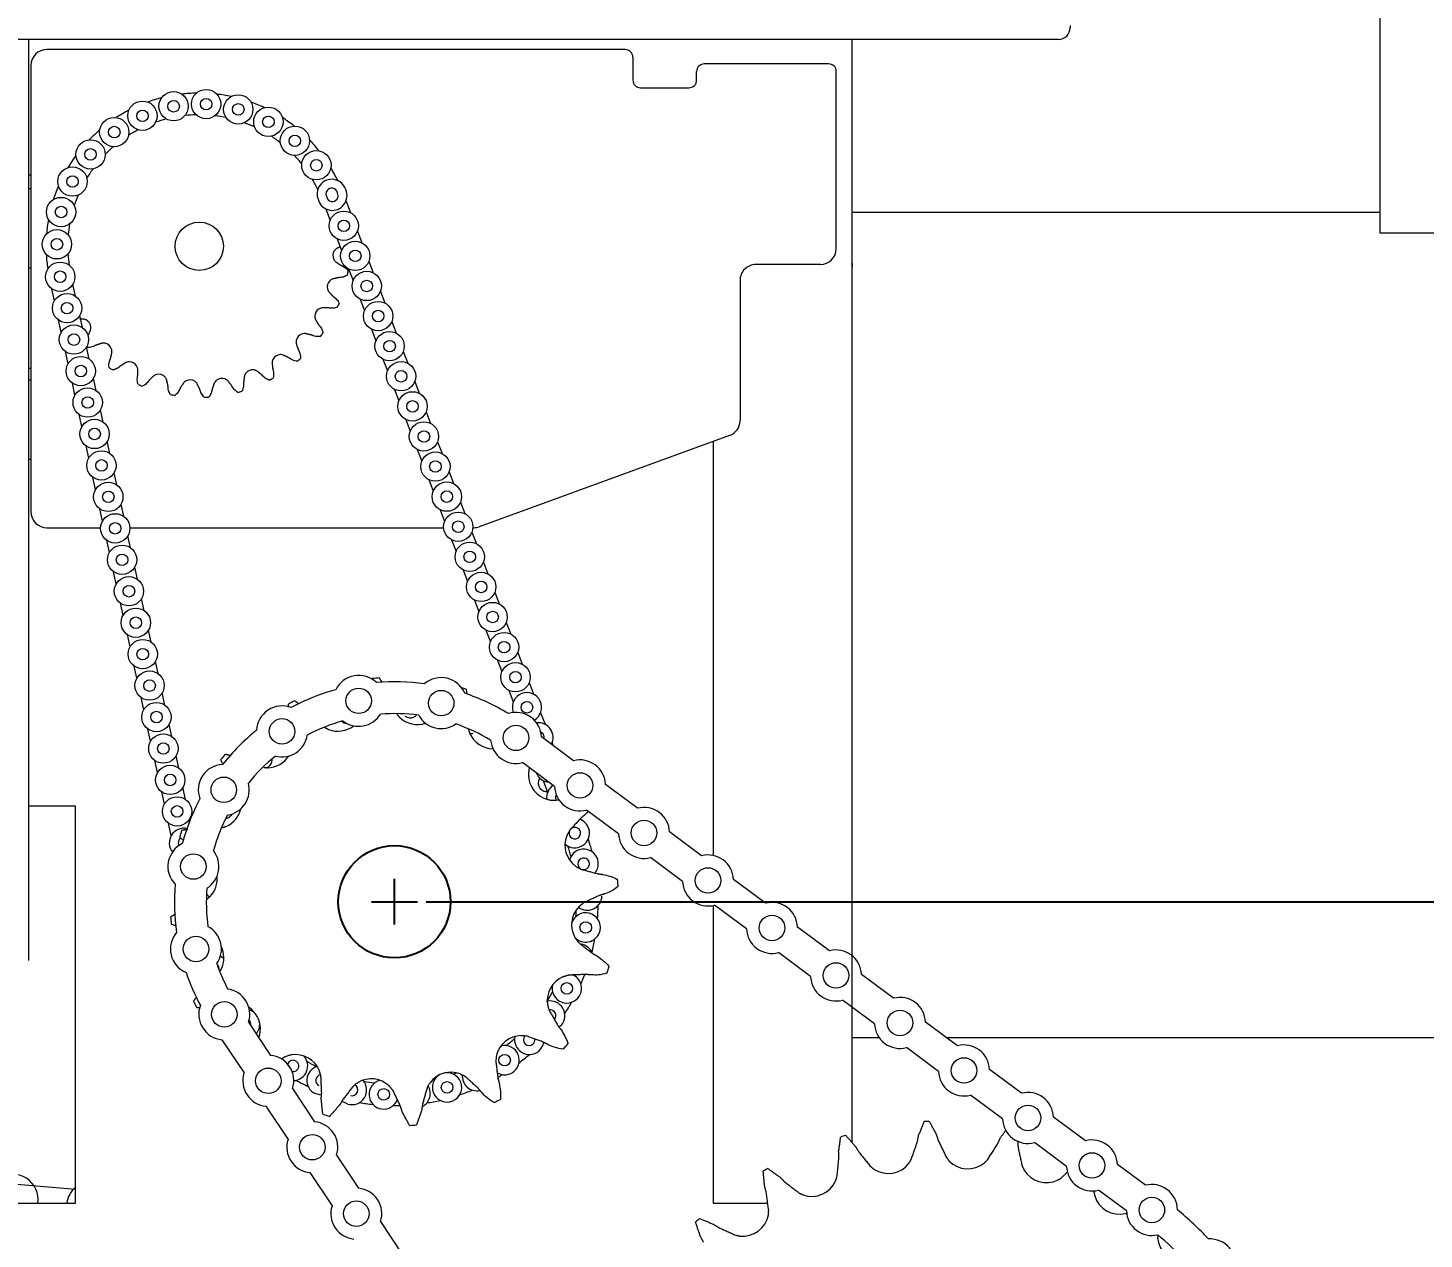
# Model space of a CAD drawing. Header units: inches. Extents: x 14.6 to 23.4, y 7.8 to 19.3.
# Drawn here: x 17.632 to 20.369, y 14.297 to 16.671 of the extents above; entities that cross this region are included whole.
import ezdxf

# ---------------------------------------------------------------- set-up
doc = ezdxf.new("R2010")
doc.units = ezdxf.units.IN
doc.header["$MEASUREMENT"] = 0
doc.header["$PDSIZE"] = -1
doc.layers.add('DIM', color=1, linetype='Continuous')
doc.styles.add('ROMANS', font='romans.shx')
doc.styles.add('SLDTEXTSTYLE0', font='ARIAL.TTF', dxfattribs={"width": 0.7})
doc.dimstyles.new('SLDDIMSTYLE3', dxfattribs={"dimtxt": 0.125, "dimasz": 0.15, "dimexe": 0, "dimexo": 0.0625, "dimgap": 0.03125, "dimtad": 0, "dimtih": 1, "dimtoh": 1, "dimdec": 3, "dimlfac": 4, "dimrnd": 1e-09, "dimzin": 12, "dimdsep": 46, "dimtxsty": 'SLDTEXTSTYLE0', "dimsah": 1, "dimcen": 0.09, "dimadec": 0, "dimazin": 0, "dimtfac": 1, "dimtdec": 3, "dimtofl": 0, "dimtmove": 0, "dimatfit": 3, "dimfxl": 0, "dimtolj": 1, "dimtzin": 12, "dimarcsym": 0})

# ---------------------------------------------------------------- blocks, each defined once
blk = doc.blocks.new('*D6')
at = {"layer": 'DEFPOINTS', "color": 0}
for p in [(22.0431, 19.1983), (15.3456, 18.3233), (22.0431, 15.7122)]:
    blk.add_point(p, dxfattribs=at)
at = {"layer": 'DIM', "color": 0, "lineweight": -2}
for p, q in [((15.3456, 18.3858), (15.3456, 19.1983)), ((15.4956, 19.1983), (18.0679, 19.1983)), ((21.8931, 19.1983), (19.3209, 19.1983)), ((22.0431, 15.7747), (22.0431, 19.1983))]:
    blk.add_line(p, q, dxfattribs=at)
at = {"layer": 'DIM', "color": 0}
for points in [[(15.4956, 19.2233), (15.4956, 19.1733), (15.3456, 19.1983)], [(21.8931, 19.2233), (21.8931, 19.1733), (22.0431, 19.1983)]]:
    blk.add_solid(points, dxfattribs=at)
at = {"layer": 'DIM', "color": 0, "insert": (18.6944, 19.2935), "char_height": 0.125, "attachment_point": 2, "style": 'ROMANS'}
blk.add_mtext('\\A1;27 1/2 MAX', dxfattribs=at)
blk = doc.blocks.new('*D12')
at = {"layer": 'DEFPOINTS', "color": 0}
for p in [(18.3506, 14.958), (19.3317, 12.8755), (22.4898, 12.8755)]:
    blk.add_point(p, dxfattribs=at)
at = {"layer": 'DIM', "color": 0, "lineweight": -2}
for p, q in [((18.4131, 14.958), (22.4898, 14.958)), ((22.4898, 14.808), (22.4898, 14.0432)), ((22.4898, 13.0255), (22.4898, 13.7902)), ((19.3942, 12.8755), (22.4898, 12.8755))]:
    blk.add_line(p, q, dxfattribs=at)
at = {"layer": 'DIM', "color": 0}
for points in [[(22.4648, 14.808), (22.5148, 14.808), (22.4898, 14.958)], [(22.4648, 13.0255), (22.5148, 13.0255), (22.4898, 12.8755)]]:
    blk.add_solid(points, dxfattribs=at)
at = {"layer": 'DIM', "color": 0, "insert": (22.4898, 14.012), "char_height": 0.125, "attachment_point": 2, "style": 'ROMANS'}
blk.add_mtext('\\A1;8 5/16 TO 11 9/16"', dxfattribs=at)

msp = doc.modelspace()

# ---------------------------------------------------------------- linework, layer by layer
at = {"color": 7, "linetype": 'Continuous', "lineweight": 15}
for p, q in [((20.282498, 16.80173), (20.282498, 16.551731)), ((19.675123, 16.67618), (19.675123, 16.671182)), ((18.400276, 16.648732), (15.558923, 16.648732)), ((17.633123, 16.648732), (17.633123, 14.842732)), ((19.652673, 16.648732), (18.400276, 16.648732)), ((19.248123, 14.485266), (19.248123, 16.648732)), ((18.399374, 16.62879), (17.669373, 16.62879)), ((18.803123, 16.62879), (18.399374, 16.62879)), ((18.818123, 16.61379), (18.818123, 16.568789)), ((17.638123, 16.59754), (17.638123, 15.722539)), ((19.201873, 16.600663), (18.958123, 16.600663)), ((18.943123, 16.568789), (18.943123, 16.585663)), ((19.216873, 16.238663), (19.216873, 16.585664)), ((18.833123, 16.553789), (18.928123, 16.553789)), ((20.282498, 16.551731), (20.282498, 16.26962)), ((17.633123, 16.35623), (17.638123, 16.35623)), ((18.21604, 16.316553), (18.224711, 16.293751)), ((18.255764, 16.331661), (18.264436, 16.308858)), ((18.278203, 16.272657), (18.286874, 16.249854)), ((20.282498, 16.26962), (21.519998, 16.26962)), ((18.238478, 16.257551), (18.24715, 16.234749)), ((18.300641, 16.213655), (18.309312, 16.190853)), ((19.185623, 16.207413), (19.059373, 16.207413)), ((19.248123, 16.210039), (19.248123, 16.202539)), ((17.638123, 16.199981), (17.633123, 16.199981)), ((18.260917, 16.198548), (18.269588, 16.175745)), ((19.028123, 16.176165), (19.028123, 15.90117)), ((19.248123, 16.022941), (19.248123, 16.202539)), ((17.684023, 16.136089), (17.678813, 16.159922)), ((17.725542, 16.145166), (17.720333, 16.168999)), ((18.323079, 16.154654), (18.331751, 16.131851)), ((18.283355, 16.139546), (18.292027, 16.116744)), ((17.697504, 16.074422), (17.692294, 16.098255)), ((17.739024, 16.083499), (17.733814, 16.107331)), ((18.345518, 16.09565), (18.354189, 16.072847)), ((18.305793, 16.080544), (18.314465, 16.057742)), ((17.752505, 16.021829), (17.747295, 16.045662)), ((17.710985, 16.012752), (17.705775, 16.036585)), ((18.328232, 16.021541), (18.336903, 15.998738)), ((18.367956, 16.036648), (18.376628, 16.013846)), ((19.248123, 15.500481), (19.248123, 16.022941)), ((17.765986, 15.960159), (17.760776, 15.983992)), ((17.633123, 15.98123), (17.638123, 15.98123)), ((17.724466, 15.951085), (17.719256, 15.974917)), ((18.35067, 15.962539), (18.359342, 15.939737)), ((18.390394, 15.977647), (18.399066, 15.954844)), ((17.737947, 15.889415), (17.732737, 15.913248)), ((17.779467, 15.898492), (17.774257, 15.922325)), ((18.373108, 15.903535), (18.38178, 15.880735)), ((18.412833, 15.918643), (18.421504, 15.89584)), ((17.751428, 15.827748), (17.746218, 15.851578)), ((17.792948, 15.836822), (17.787738, 15.860655)), ((18.435271, 15.859641), (18.443943, 15.836839)), ((19.007561, 15.871806), (18.516775, 15.693173)), ((18.975623, 15.860181), (18.975623, 15.840481)), ((18.975623, 15.860181), (18.975623, 15.048643)), ((17.638123, 15.824981), (17.633123, 15.824981)), ((18.395547, 15.844533), (18.404218, 15.821731)), ((17.806429, 15.775155), (17.801219, 15.798988)), ((18.45771, 15.800637), (18.466381, 15.777837)), ((17.764909, 15.766078), (17.759699, 15.789911)), ((18.417985, 15.785532), (18.426657, 15.76273)), ((18.480148, 15.741636), (18.48882, 15.718833)), ((17.77839, 15.704409), (17.77318, 15.728241)), ((17.81991, 15.713485), (17.8147, 15.737318)), ((18.440424, 15.726528), (18.449095, 15.703726)), ((17.669373, 15.691289), (17.774563, 15.691289)), ((17.832008, 15.691289), (18.447153, 15.691289)), ((18.504529, 15.691289), (18.506087, 15.691289)), ((17.791871, 15.642741), (17.786661, 15.666574)), ((17.833391, 15.651818), (17.828181, 15.675651)), ((18.462862, 15.667526), (18.471533, 15.644724)), ((18.502586, 15.682634), (18.511258, 15.659832)), ((17.805352, 15.581072), (17.800142, 15.604904)), ((17.846872, 15.590148), (17.841662, 15.613981)), ((18.4853, 15.608525), (18.493972, 15.585723)), ((18.525025, 15.62363), (18.533696, 15.600828)), ((17.860353, 15.528479), (17.855143, 15.552311)), ((18.507739, 15.549521), (18.51641, 15.526719)), ((18.547463, 15.564629), (18.556135, 15.541826)), ((17.818833, 15.519404), (17.813623, 15.543237)), ((18.569901, 15.505627), (18.578573, 15.482825)), ((19.248123, 14.851989), (19.248123, 15.500481)), ((17.832314, 15.457735), (17.827104, 15.481567)), ((17.873834, 15.466811), (17.868624, 15.490644)), ((18.530177, 15.490519), (18.538848, 15.467717)), ((18.59234, 15.446623), (18.601011, 15.423821)), ((17.845795, 15.396065), (17.840585, 15.419897)), ((17.887315, 15.405142), (17.882105, 15.428974)), ((18.552615, 15.431516), (18.561287, 15.408716)), ((18.614778, 15.387622), (18.62345, 15.364819)), ((17.859276, 15.334398), (17.854066, 15.35823)), ((17.900796, 15.343474), (17.895586, 15.367307)), ((18.575054, 15.372514), (18.583725, 15.349712)), ((18.582916, 15.330964), (18.58364, 15.328836)), ((18.637217, 15.328618), (18.645888, 15.305818)), ((17.914277, 15.281805), (17.909067, 15.305637)), ((17.872757, 15.272728), (17.867548, 15.29656)), ((18.701821, 15.234344), (18.639046, 15.280955)), ((18.659655, 15.269616), (18.661755, 15.264092)), ((17.886238, 15.211061), (17.881028, 15.234893)), ((17.927758, 15.220137), (17.922548, 15.24397)), ((18.664562, 15.184163), (18.601787, 15.230775)), ((18.642369, 15.195507), (18.65104, 15.172705)), ((17.899719, 15.149391), (17.89451, 15.173223)), ((17.941239, 15.158468), (17.936029, 15.1823)), ((18.827271, 15.141199), (18.764496, 15.187808)), ((17.725623, 15.145481), (17.633123, 15.145481)), ((17.725623, 14.36673), (17.725623, 15.145481)), ((18.790012, 15.091018), (18.727237, 15.137627)), ((17.9132, 15.087724), (17.90799, 15.111556)), ((17.950112, 15.11788), (17.94951, 15.12063)), ((18.952721, 15.048051), (18.889946, 15.094663)), ((18.915462, 14.997871), (18.852687, 15.044482)), ((19.078171, 14.954904), (19.015396, 15.001515)), ((17.982183, 14.973097), (17.988152, 14.96713)), ((18.975623, 14.950743), (18.975623, 14.36673)), ((19.040912, 14.904723), (18.978137, 14.951334)), ((19.203621, 14.861756), (19.140846, 14.908368)), ((19.166362, 14.811578), (19.103587, 14.858187)), ((19.329071, 14.768611), (19.266296, 14.81522)), ((19.291813, 14.71843), (19.229037, 14.765042)), ((19.248123, 14.698606), (19.248123, 14.75087)), ((18.064718, 14.72185), (18.107885, 14.656658)), ((18.677933, 14.715962), (18.673626, 14.711855)), ((19.454521, 14.675464), (19.391746, 14.722075)), ((18.012607, 14.687342), (18.055775, 14.622153)), ((19.417263, 14.625283), (19.354487, 14.671894)), ((19.579971, 14.582316), (19.517196, 14.628927)), ((18.150984, 14.591571), (18.194152, 14.526381)), ((19.542713, 14.532135), (19.479937, 14.578747)), ((18.098873, 14.557066), (18.142041, 14.491874)), ((19.705421, 14.489168), (19.642646, 14.53578)), ((16.343955, 14.514097), (17.725623, 14.394219)), ((19.668163, 14.43899), (19.605387, 14.485599)), ((18.23725, 14.461295), (18.280418, 14.396103)), ((18.185139, 14.426788), (18.228307, 14.361598)), ((19.822882, 14.401956), (19.768096, 14.442632)), ((19.785622, 14.351775), (19.730838, 14.392454)), ((17.545623, 14.36673), (17.725623, 14.36673)), ((18.975623, 14.36673), (19.082508, 14.36673)), ((18.323517, 14.331017), (18.366684, 14.265827))]:
    msp.add_line(p, q, dxfattribs=at)
at = {"color": 7, "linetype": 'Continuous', "lineweight": 15, "flags": 128}
for points in [[(18.251882, 15.308988), (18.254246, 15.308348), (18.256448, 15.308071)], [(18.639753, 15.289166), (18.638442, 15.290307), (18.637653, 15.290987)], [(18.009666, 14.851743), (18.01185, 14.85041), (18.016366, 14.846651)], [(18.06638, 14.74567), (18.074377, 14.741768), (18.077839, 14.738924)], [(18.429767, 14.609713), (18.427134, 14.609126), (18.425253, 14.608718)], [(18.207716, 14.578831), (18.204579, 14.57901), (18.195002, 14.581833)], [(18.259215, 14.561307), (18.250312, 14.565826), (18.248102, 14.567668)]]:
    msp.add_lwpolyline(points, dxfattribs=at)
at = {"color": 7, "linetype": 'Continuous', "lineweight": 15}
for centre, radius in [((17.917816, 16.517543), 0.02875), ((17.981523, 16.521792), 0.028751), ((17.981525, 16.521792), 0.011312), ((18.044532, 16.511452), 0.02875), ((17.856738, 16.498927), 0.02875), ((17.856738, 16.498926), 0.011313), ((17.917815, 16.517544), 0.011313), ((18.044533, 16.511452), 0.011313), ((18.103542, 16.487065), 0.02875), ((17.80149, 16.466918), 0.02875), ((17.80149, 16.466918), 0.011312), ((18.103542, 16.487065), 0.011313), ((18.155465, 16.449903), 0.028751), ((17.754961, 16.423191), 0.02875), ((18.155466, 16.449903), 0.011312), ((17.754961, 16.423191), 0.011313), ((18.197586, 16.401916), 0.02875), ((17.719587, 16.370036), 0.02875), ((18.197586, 16.401916), 0.011312), ((17.719587, 16.370036), 0.011313), ((17.697218, 16.310231), 0.02875), ((17.697218, 16.310229), 0.011312), ((17.968123, 16.24299), 0.047375), ((18.251457, 16.283205), 0.02875), ((18.251457, 16.283205), 0.011312), ((17.689026, 16.246906), 0.02875), ((17.689025, 16.246907), 0.011313), ((18.273895, 16.224201), 0.02875), ((18.273895, 16.224201), 0.011313), ((17.695437, 16.183379), 0.028751), ((17.695438, 16.183378), 0.011313), ((18.296334, 16.1652), 0.02875), ((18.296334, 16.165199), 0.011313), ((17.708918, 16.12171), 0.02875), ((17.708918, 16.121711), 0.011312), ((18.318772, 16.106196), 0.02875), ((18.318772, 16.106198), 0.011313), ((17.7224, 16.060041), 0.028751), ((17.7224, 16.060041), 0.011313), ((18.34121, 16.047194), 0.02875), ((18.34121, 16.047194), 0.011313), ((17.73588, 15.998373), 0.02875), ((18.363649, 15.988193), 0.02875), ((17.73588, 15.998374), 0.011312), ((18.363649, 15.988192), 0.011313), ((17.749361, 15.936704), 0.02875), ((18.386087, 15.929189), 0.02875), ((17.749362, 15.936704), 0.011313), ((18.386087, 15.929191), 0.011313), ((17.762842, 15.875036), 0.02875), ((17.762842, 15.875036), 0.011313), ((18.408526, 15.870187), 0.02875), ((18.408525, 15.870187), 0.011312), ((17.776323, 15.813367), 0.02875), ((17.776323, 15.813367), 0.011312), ((18.430964, 15.811186), 0.02875), ((18.430964, 15.811185), 0.011313), ((17.789804, 15.751698), 0.028751), ((18.453402, 15.752182), 0.02875), ((17.789805, 15.751697), 0.011313), ((18.453402, 15.752181), 0.011313), ((17.803285, 15.69003), 0.02875), ((18.475841, 15.69318), 0.02875), ((17.803285, 15.69003), 0.011312), ((18.475841, 15.69318), 0.011312), ((17.816767, 15.62836), 0.028751), ((18.498279, 15.634179), 0.02875), ((17.816767, 15.62836), 0.011313), ((18.498279, 15.634178), 0.011313), ((18.520717, 15.575175), 0.02875), ((17.830248, 15.566693), 0.02875), ((17.830247, 15.566693), 0.011312), ((18.520717, 15.575174), 0.011313), ((17.843729, 15.505023), 0.02875), ((18.543156, 15.516173), 0.02875), ((18.543156, 15.516173), 0.011312), ((17.843729, 15.505023), 0.011313), ((17.85721, 15.443355), 0.02875), ((18.565594, 15.457169), 0.02875), ((18.565594, 15.457171), 0.011313), ((17.857209, 15.443355), 0.011313), ((17.870691, 15.381686), 0.02875), ((18.588032, 15.398168), 0.02875), ((18.588032, 15.398167), 0.011313), ((17.87069, 15.381686), 0.011312), ((18.280664, 15.351816), 0.025), ((18.442375, 15.347316), 0.025001), ((17.884172, 15.320017), 0.028751), ((17.884172, 15.320017), 0.011313), ((18.610471, 15.339166), 0.011313), ((18.130395, 15.291898), 0.025), ((18.589079, 15.279133), 0.025), ((17.897653, 15.258349), 0.02875), ((17.897652, 15.258349), 0.011312), ((17.911134, 15.196679), 0.02875), ((17.911134, 15.19668), 0.011313), ((18.016148, 15.17736), 0.024999), ((18.714529, 15.185987), 0.025), ((17.924615, 15.135012), 0.02875), ((17.924614, 15.135012), 0.011312), ((18.839979, 15.09284), 0.025), ((17.956611, 15.02694), 0.025), ((18.965429, 14.999693), 0.025), ((18.725612, 14.907404), 0.011312), ((19.090879, 14.906545), 0.025), ((17.961522, 14.86524), 0.025), ((19.216329, 14.8134), 0.025), ((18.688723, 14.788077), 0.011312), ((18.017113, 14.737139), 0.025), ((19.341779, 14.720252), 0.025), ((18.56669, 14.647339), 0.011312), ((19.467229, 14.627105), 0.025), ((18.103379, 14.606862), 0.024999), ((18.32965, 14.580168), 0.011312), ((18.45379, 14.59392), 0.011313), ((19.592679, 14.533958), 0.025), ((18.189646, 14.476585), 0.025), ((19.718129, 14.440812), 0.025), ((18.275911, 14.346308), 0.024999), ((19.835589, 14.353597), 0.025)]:
    msp.add_circle(centre, radius, dxfattribs=at)
msp.add_circle((18.350623, 14.957981), 0.11)
for centre, radius, start, end in [((19.652673, 16.671182), 0.02245, 269.999789, 0.000959), ((17.669375, 16.597538), 0.031252, 90.004085, 179.996184), ((18.803124, 16.61379), 0.014999, 359.998517, 90.002603), ((18.958122, 16.585664), 0.014999, 89.997397, 180.001483), ((19.201874, 16.585664), 0.014999, 359.998517, 90.002603), ((18.833122, 16.568788), 0.014999, 179.998517, 270.002603), ((18.928124, 16.568788), 0.014999, 269.995484, 0.003396), ((17.968402, 16.242094), 0.301312, 104.225553, 109.678877), ((17.968123, 16.242999), 0.300365, 91.080631, 96.551107), ((17.968166, 16.243204), 0.300156, 77.944744, 83.418986), ((17.968247, 16.24277), 0.300628, 117.353089, 122.818765), ((17.967544, 16.241584), 0.301894, 64.824002, 70.266687), ((17.968562, 16.241525), 0.259404, 104.532661, 109.366459), ((17.968172, 16.242483), 0.258384, 91.392749, 96.24562), ((17.968103, 16.242728), 0.258136, 78.256586, 83.114039), ((17.968193, 16.243156), 0.257695, 65.112306, 69.978097), ((17.968528, 16.243565), 0.299672, 51.666886, 57.150079), ((17.967348, 16.243811), 0.299246, 130.476215, 135.967143), ((17.967686, 16.243752), 0.256996, 117.647927, 122.527097), ((17.968805, 16.243942), 0.256704, 51.967215, 56.851877), ((17.968412, 16.243237), 0.299994, 38.536487, 44.013615), ((17.967579, 16.243574), 0.257077, 130.784146, 135.661787), ((17.968372, 16.242837), 0.300667, 143.626719, 149.092001), ((17.967799, 16.243211), 0.257483, 143.923395, 148.793408), ((17.968397, 16.243233), 0.257508, 38.839112, 43.708487), ((17.967929, 16.242895), 0.30059, 25.403957, 30.870541), ((17.967895, 16.242864), 0.258135, 25.7107, 30.568123), ((18.227698, 16.345612), 0.02875, 17.552614, 204.837572), ((17.968149, 16.242979), 0.300403, 156.75768, 162.227392), ((17.96827, 16.24294), 0.25803, 157.064021, 161.923861), ((18.229019, 16.342206), 0.02875, 197.552557, 24.837629), ((18.227699, 16.34561), 0.011313, 11.918642, 210.481587), ((18.229018, 16.342208), 0.011313, 191.918642, 30.481587), ((17.968143, 16.242984), 0.300396, 169.892854, 175.362623), ((17.967949, 16.243012), 0.257699, 170.195162, 175.060854), ((18.246643, 16.224883), 0.016708, 145.757057, 206.804639), ((19.18562, 16.238666), 0.031253, 270.004275, 359.995725), ((17.968002, 16.242979), 0.300254, 183.027733, 188.499978), ((17.96805, 16.242982), 0.257802, 183.331589, 188.195388), ((19.059371, 16.176165), 0.031249, 89.99693, 179.998767), ((18.235627, 16.163362), 0.016704, 132.893728, 193.951385), ((17.968033, 16.243013), 0.296194, 349.035312, 350.665996), ((17.970661, 16.241895), 0.293338, 336.174611, 337.821373), ((17.739076, 16.08349), 0.01671, 4.332638, 65.369076), ((18.211201, 16.105834), 0.016704, 120.036105, 181.093013), ((18.174589, 16.055181), 0.016706, 107.185217, 168.236762), ((17.968492, 16.24274), 0.295656, 323.31826, 324.951837), ((17.780316, 16.036524), 0.016704, 17.182543, 78.239035), ((17.830963, 15.999905), 0.016711, 30.049028, 91.082259), ((18.127623, 16.013944), 0.016709, 94.333362, 155.373866), ((17.972558, 16.237945), 0.289385, 310.445332, 312.114444), ((17.971782, 16.248111), 0.302396, 233.345858, 234.943006), ((17.888495, 15.975481), 0.016708, 42.903937, 103.946104), ((18.012447, 15.967423), 0.016708, 68.612935, 129.654927), ((18.072658, 15.984191), 0.016712, 81.484271, 142.512915), ((17.965927, 16.247026), 0.300697, 297.622092, 299.228413), ((17.974641, 16.258325), 0.312764, 246.221647, 247.765992), ((17.950018, 15.964469), 0.016707, 55.75923, 116.804057), ((17.966198, 16.249909), 0.303283, 284.769517, 286.362158), ((17.968518, 16.245166), 0.298315, 259.041433, 260.660578), ((17.968351, 16.237831), 0.290939, 271.88226, 273.542482), ((18.996877, 15.901169), 0.031246, 289.994905, 0.001696), ((17.669375, 15.722541), 0.031252, 180.003816, 269.995915), ((18.506068, 15.722651), 0.031363, 270.035081, 289.962399), ((18.280663, 15.351816), 0.05, 46.010073, 154.134046), ((18.350267, 14.961501), 0.436099, 93.863065, 95.688727), ((18.350633, 14.958196), 0.431036, 82.123227, 94.689982), ((18.442375, 15.347316), 0.05, 22.67765, 130.801754), ((18.350548, 14.958172), 0.431046, 105.456246, 118.02273), ((18.347415, 14.947914), 0.450201, 71.400768, 72.568258), ((18.350599, 14.957933), 0.431303, 58.792961, 71.351952), ((18.610471, 15.339166), 0.02875, 299.719509, 196.574576), ((18.130394, 15.291899), 0.049999, 69.342227, 177.469786), ((18.353348, 14.952799), 0.44549, 116.396238, 118.183492), ((18.58908, 15.279134), 0.049999, 2.08767, 107.468614), ((18.350593, 14.958033), 0.36869, 105.895882, 117.5802), ((18.240014, 15.342857), 0.050624, 248.486042, 307.643952), ((18.280663, 15.351818), 0.050002, 231.611279, 328.534276), ((18.35063, 14.957933), 0.368797, 82.566787, 94.247824), ((18.395722, 15.3559), 0.050635, 225.993797, 288.370597), ((18.381563, 15.33514), 0.016708, 231.681321, 298.935751), ((18.442375, 15.347315), 0.049999, 208.273431, 305.205007), ((18.350552, 14.957837), 0.36891, 59.233389, 70.91087), ((18.632908, 15.280163), 0.028751, 331.997575, 97.005081), ((18.350608, 14.957991), 0.431233, 128.791854, 141.352777), ((18.130394, 15.291899), 0.050002, 254.944112, 351.869854), ((18.502346, 15.304645), 0.016695, 254.513462, 280.010047), ((18.544561, 15.308344), 0.050627, 203.487317, 269.246519), ((18.589081, 15.279135), 0.050002, 184.944436, 284.721165), ((18.63291, 15.280164), 0.011312, 345.712536, 53.027462), ((18.351541, 14.957228), 0.440823, 138.88313, 140.689324), ((18.01615, 15.17736), 0.050001, 92.678376, 200.801611), ((18.350543, 14.958055), 0.368642, 129.229158, 140.914966), ((18.094093, 15.236187), 0.016708, 290.428127, 346.308181), ((18.101153, 15.271225), 0.050616, 270.981059, 327.0258), ((18.71453, 15.185987), 0.049999, 2.086402, 104.725481), ((18.016151, 15.17736), 0.049999, 278.273664, 15.205186), ((18.663874, 15.207455), 0.050624, 180.984162, 256.082101), ((18.655348, 15.221161), 0.02875, 200.768427, 266.043278), ((18.649062, 15.19066), 0.016707, 184.313889, 251.570854), ((18.677785, 15.162158), 0.028749, 123.507284, 186.301656), ((18.714531, 15.185988), 0.050002, 182.09091, 284.721037), ((18.677848, 15.162151), 0.01137, 150.370039, 196.455395), ((18.350605, 14.957985), 0.431233, 152.12522, 164.686036), ((18.000259, 15.151921), 0.050629, 293.488311, 346.492502), ((18.839977, 15.092838), 0.050002, 2.091368, 104.720772), ((18.350649, 14.95797), 0.368779, 152.565096, 164.246642), ((18.017671, 15.137809), 0.016694, 297.9791, 332.50309), ((18.704299, 15.092463), 0.028742, 16.565856, 70.604231), ((17.938095, 15.073343), 0.028749, 78.245809, 218.393592), ((17.938096, 15.073343), 0.011312, 122.752909, 208.049165), ((18.350744, 14.957929), 0.439767, 161.377143, 163.18743), ((18.735502, 15.06859), 0.050627, 158.487472, 233.58019), ((18.704293, 15.092457), 0.02875, 227.695743, 16.574419), ((18.704293, 15.092457), 0.011312, 147.007231, 16.572885), ((18.704292, 15.092456), 0.011313, 16.574282, 136.40714), ((18.350225, 14.957849), 0.400044, 14.176418, 17.965391), ((18.839978, 15.092839), 0.049999, 182.086874, 284.725266), ((17.956613, 15.026941), 0.050001, 116.011881, 224.133747), ((17.956611, 15.026941), 0.05, 301.608833, 38.536641), ((18.350305, 14.957862), 0.357464, 14.342685, 17.801875), ((18.721641, 15.03224), 0.02875, 7.078059, 164.85126), ((18.721641, 15.032241), 0.011313, 7.080758, 235.223474), ((18.721642, 15.03224), 0.011312, 246.524495, 7.085963), ((18.721639, 15.032242), 0.028752, 320.950661, 7.074715), ((18.965427, 14.999691), 0.050002, 2.090896, 104.720987), ((17.952712, 15.003078), 0.050628, 315.98813, 6.060669), ((18.350778, 14.957987), 0.439481, 3.879236, 5.690641), ((18.350588, 14.95798), 0.431216, 175.4586, 188.020093), ((18.350634, 14.957982), 0.368761, 175.898175, 187.580599), ((18.965428, 14.999691), 0.049999, 182.086402, 284.725481), ((18.748531, 14.912883), 0.050625, 135.986712, 211.081142), ((18.728814, 14.969987), 0.028749, 232.468535, 357.579459), ((18.350596, 14.95796), 0.399658, 355.175656, 358.968033), ((19.09088, 14.906547), 0.049999, 2.086457, 104.725683), ((18.350468, 14.957976), 0.439481, 183.879236, 185.690641), ((18.725612, 14.907404), 0.02875, 348.075921, 164.089218), ((18.350972, 14.957936), 0.356781, 355.339556, 357.507775), ((17.961524, 14.865241), 0.050002, 139.3451, 247.466339), ((17.961524, 14.865241), 0.049999, 324.940974, 61.871168), ((18.725611, 14.907406), 0.028751, 229.383204, 348.071818), ((19.090881, 14.906548), 0.050002, 182.091368, 284.720772), ((17.965746, 14.847372), 0.050625, 338.486709, 25.724417), ((18.712125, 14.846209), 0.028749, 22.991975, 81.274588), ((18.350911, 14.957893), 0.399336, 345.674517, 349.470085), ((19.21633, 14.813399), 0.049999, 2.086874, 104.725266), ((18.350723, 14.958025), 0.368859, 199.232759, 207.684958), ((17.995803, 14.826554), 0.011315, 349.097907, 51.550059), ((18.350631, 14.957987), 0.43126, 198.793042, 208.125331), ((18.700982, 14.764045), 0.050623, 113.485212, 188.582495), ((18.688723, 14.788076), 0.02875, 329.075716, 67.983663), ((18.350296, 14.958094), 0.399984, 336.177084, 339.078534), ((18.350501, 14.958034), 0.439767, 341.377143, 343.18743), ((19.216328, 14.813398), 0.049999, 182.086413, 284.725684), ((18.017112, 14.737139), 0.050001, 342.19516, 81.974745), ((18.350045, 14.958334), 0.357818, 326.84141, 330.297096), ((18.688722, 14.788076), 0.02875, 166.484589, 329.077959), ((18.349073, 14.957196), 0.437899, 206.376634, 208.194633), ((18.017115, 14.73714), 0.050002, 159.451539, 264.82729), ((18.656047, 14.734604), 0.02875, 319.575324, 101.379823), ((18.351456, 14.957442), 0.398649, 326.672081, 330.4743), ((19.341778, 14.72025), 0.050002, 2.090896, 104.720987), ((18.037372, 14.708506), 0.050624, 0.98563, 56.63376), ((18.057917, 14.718194), 0.011313, 346.318518, 45.096572), ((18.656044, 14.734604), 0.011314, 319.589261, 101.0609), ((18.057917, 14.718194), 0.02875, 319.021702, 4.351619), ((19.341778, 14.720251), 0.049999, 182.086402, 284.725481), ((18.6001, 14.644727), 0.050628, 90.988916, 166.079557), ((18.566689, 14.647339), 0.028751, 300.57807, 104.094073), ((18.351745, 14.95662), 0.355382, 307.830826, 311.310439), ((18.614994, 14.68726), 0.02875, 167.219969, 310.076014), ((18.614994, 14.687259), 0.011312, 138.654952, 310.078719), ((18.614996, 14.687259), 0.011311, 310.072039, 7.468606), ((18.614846, 14.687345), 0.02891, 310.191391, 350.062537), ((18.349532, 14.958883), 0.441051, 318.883364, 320.688628), ((19.467227, 14.627103), 0.050002, 2.091368, 104.720772), ((18.103381, 14.606862), 0.049999, 342.192081, 84.831092), ((18.151925, 14.63596), 0.011312, 260.456062, 161.419529), ((18.156686, 14.607621), 0.050624, 23.486339, 98.582076), ((18.151925, 14.63596), 0.02875, 272.896036, 42.973333), ((18.351597, 14.959838), 0.359237, 241.3484, 244.790778), ((18.350889, 14.957645), 0.399216, 307.673355, 311.469965), ((18.103378, 14.606862), 0.049999, 162.192083, 264.831045), ((18.207797, 14.60758), 0.028751, 107.297201, 243.574922), ((18.207796, 14.60758), 0.011313, 99.854823, 243.575896), ((18.461231, 14.573108), 0.050622, 68.484165, 143.585015), ((18.453789, 14.59392), 0.028749, 120.684374, 281.578939), ((18.45379, 14.59392), 0.02875, 281.57658, 98.654589), ((18.362653, 14.923937), 0.321041, 288.77027, 290.067738), ((18.51246, 14.61594), 0.02875, 174.785604, 281.409245), ((18.56669, 14.647343), 0.028753, 239.107138, 300.572602), ((18.348577, 14.961376), 0.40361, 300.499125, 301.958358), ((19.467228, 14.627104), 0.049999, 182.086874, 284.725266), ((18.350823, 14.958367), 0.400074, 241.17896, 244.967411), ((18.267584, 14.588811), 0.02875, 253.075321, 41.712663), ((18.267585, 14.588811), 0.011312, 253.07298, 62.713652), ((18.305525, 14.560078), 0.050621, 45.980942, 121.083184), ((18.350866, 14.959505), 0.358686, 260.344349, 263.791955), ((18.329651, 14.580167), 0.028751, 105.227288, 262.574835), ((18.392293, 14.581885), 0.028748, 297.164856, 31.206904), ((18.350174, 14.959205), 0.40095, 288.679785, 292.459972), ((18.350827, 14.959553), 0.401229, 260.186177, 263.963762), ((18.32965, 14.580166), 0.02875, 262.577362, 339.663578), ((18.351023, 14.956021), 0.397647, 279.163742, 282.975335), ((18.347898, 14.963164), 0.44549, 296.396238, 298.183492), ((19.592681, 14.53396), 0.049999, 2.086402, 104.725481), ((18.352199, 14.962879), 0.444782, 251.387591, 253.177624), ((18.350704, 14.953844), 0.395508, 269.660977, 271.578406), ((18.189644, 14.476584), 0.050001, 342.195182, 84.828006), ((18.35012, 14.963845), 0.445522, 273.892004, 275.679073), ((19.434697, 13.827884), 0.700346, 92.908657, 93.748508), ((19.592681, 14.53396), 0.050002, 182.090883, 284.721022), ((18.189647, 14.476585), 0.050001, 162.195182, 264.828006), ((19.424126, 13.851058), 0.675503, 106.223444, 107.094124), ((19.718131, 14.440812), 0.049999, 2.086444, 104.725718), ((19.445822, 13.795231), 0.735749, 119.596993, 120.396394), ((19.318766, 14.475711), 0.050626, 236.35571, 323.643755), ((19.474751, 14.484792), 0.050623, 223.020308, 310.315012), ((19.628629, 14.457664), 0.050626, 209.68954, 296.97638), ((19.718129, 14.440811), 0.049999, 182.086874, 284.725266), ((17.602214, 14.373559), 0.05, 352.150794, 187.849206), ((17.757879, 14.360052), 0.05, 130.175494, 172.324126), ((17.757879, 14.360052), 0.049997, 130.177998, 172.323726), ((19.16908, 14.430897), 0.050625, 249.688917, 336.977763), ((19.835588, 14.353597), 0.05, 0.550778, 104.721387), ((18.275914, 14.346308), 0.049998, 342.191492, 84.831673), ((19.772098, 14.395774), 0.050623, 196.354996, 283.64716), ((18.27591, 14.346307), 0.049999, 162.192075, 264.83109), ((19.033764, 14.352771), 0.050625, 263.021449, 350.311815), ((19.835591, 14.353598), 0.050002, 182.089353, 283.143484), ((19.435604, 13.812846), 0.703857, 43.429783, 50.259753), ((19.420514, 13.829006), 0.693254, 132.909692, 133.758111), ((19.89743, 14.30247), 0.050625, 183.023582, 270.312169), ((19.43586, 13.813113), 0.640987, 43.582939, 50.107008), ((19.949495, 14.246797), 0.050001, 347.217435, 93.138173)]:
    msp.add_arc(centre, radius, start, end, dxfattribs=at)
for points in [[(17.638123, 16.38225), (17.633123, 16.38225)], [(19.824373, 16.309231), (19.248123, 16.309231)], [(20.282498, 16.309231), (19.824373, 16.309231)], [(18.24435, 16.242113), (18.237439, 16.238828)], [(18.235712, 16.21225), (18.245696, 16.205799)], [(18.245696, 16.205799), (18.24968, 16.203952)], [(18.241363, 16.181588), (18.229761, 16.179002)], [(18.24574, 16.181938), (18.241363, 16.181588)], [(18.222162, 16.153476), (18.230461, 16.144964)], [(18.22085, 16.122326), (18.208963, 16.122387)], [(18.225194, 16.121695), (18.22085, 16.122326)], [(18.230461, 16.144964), (18.233934, 16.14228)], [(17.739748, 16.100183), (17.734002, 16.099609)], [(18.195874, 16.099191), (18.202072, 16.089046)], [(17.749756, 16.067643), (17.754968, 16.078327)], [(18.187663, 16.069116), (18.176088, 16.07182)], [(18.191758, 16.067532), (18.187663, 16.069116)], [(18.202072, 16.089046), (18.20486, 16.085655)], [(17.765982, 16.04916), (17.762055, 16.047199)], [(17.777251, 16.052946), (17.765982, 16.04916)], [(18.158166, 16.052117), (18.161951, 16.040849)], [(18.161951, 16.040849), (18.163914, 16.03692)], [(17.792665, 16.019353), (17.794249, 16.023448)], [(17.794249, 16.023448), (17.796953, 16.035024)], [(17.824325, 16.015237), (17.814181, 16.00904)], [(18.110928, 16.014613), (18.112111, 16.002786)], [(18.143468, 16.024622), (18.132785, 16.029834)], [(18.147108, 16.022167), (18.143468, 16.024622)], [(17.638123, 16.003727), (17.633123, 16.003727)], [(17.814181, 16.00904), (17.810789, 16.006252)], [(17.846828, 15.985919), (17.847461, 15.990262)], [(17.847461, 15.990262), (17.847521, 16.00215)], [(17.878609, 15.98895), (17.870099, 15.98065)], [(18.056529, 15.988563), (18.05505, 15.976769)], [(18.090481, 15.991079), (18.081225, 15.998539)], [(18.093483, 15.987876), (18.090481, 15.991079)], [(18.112111, 16.002786), (18.113151, 15.99852)], [(17.870099, 15.98065), (17.867413, 15.977177)], [(17.906723, 15.969748), (17.904137, 15.981352)], [(17.907073, 15.965371), (17.906723, 15.969748)], [(17.930933, 15.965416), (17.929087, 15.961431)], [(17.937383, 15.975401), (17.930933, 15.965416)], [(17.969064, 15.962938), (17.963961, 15.973674)], [(17.970379, 15.958747), (17.969064, 15.962938)], [(17.993631, 15.964099), (17.992718, 15.959805)], [(17.997698, 15.975269), (17.993631, 15.964099)], [(18.031358, 15.970168), (18.023994, 15.979498)], [(18.033572, 15.966376), (18.031358, 15.970168)], [(18.05505, 15.976769), (18.055115, 15.972378)], [(18.320886, 15.396609), (18.326548, 15.387854)], [(18.491005, 15.374603), (18.492759, 15.365063)], [(18.155293, 15.351843), (18.16372, 15.346049)], [(18.355672, 15.325469), (18.360544, 15.31948)], [(18.214774, 15.299365), (18.221449, 15.29576)], [(18.495876, 15.295706), (18.498129, 15.288166)], [(18.019438, 15.247112), (18.030393, 15.244782)], [(18.094592, 15.221379), (18.102019, 15.220616)], [(18.614491, 15.2186), (18.613257, 15.206586)], [(18.615276, 15.220759), (18.614491, 15.2186)], [(18.635528, 15.200956), (18.632961, 15.195117)], [(18.663684, 15.156832), (18.674186, 15.158127)], [(18.7164, 15.122104), (18.69414, 15.097784)], [(18.725144, 15.129515), (18.7164, 15.122104)], [(18.730705, 15.135053), (18.725144, 15.129515)], [(17.934003, 15.098363), (17.945406, 15.100461)], [(18.013382, 15.10338), (18.020437, 15.105488)], [(18.69414, 15.097784), (18.688402, 15.087156)], [(18.715951, 15.021891), (18.747726, 15.0131)], [(18.747726, 15.0131), (18.759071, 15.011462)], [(18.762279, 14.973135), (18.751364, 14.969634)], [(17.98348, 14.963312), (17.989123, 14.967902)], [(18.721492, 14.955683), (18.712123, 14.948059)], [(18.751364, 14.969634), (18.721492, 14.955683)], [(17.911994, 14.928244), (17.921558, 14.934429)], [(18.712599, 14.877223), (18.738592, 14.856939)], [(18.738592, 14.856939), (18.748446, 14.851084)], [(18.009422, 14.822469), (18.012844, 14.828807)], [(18.692381, 14.813932), (18.680808, 14.810475)], [(18.725319, 14.815391), (18.692381, 14.813932)], [(18.736743, 14.814448), (18.725319, 14.815391)], [(17.956762, 14.762651), (17.962745, 14.771352)], [(18.65414, 14.744847), (18.670392, 14.716161)], [(18.086754, 14.697362), (18.087988, 14.709377)], [(18.670392, 14.716161), (18.677256, 14.706981)], [(18.084692, 14.691686), (18.086754, 14.697362)], [(18.611241, 14.694112), (18.599226, 14.695347)], [(18.642229, 14.682855), (18.611241, 14.694112)], [(18.652423, 14.677613), (18.642229, 14.682855)], [(19.248123, 14.69173), (19.300712, 14.69173)], [(19.432613, 14.69173), (19.824373, 14.69173)], [(19.824373, 14.69173), (21.566873, 14.69173)], [(18.137489, 14.654463), (18.128718, 14.649496)], [(18.549473, 14.64492), (18.553511, 14.612198)], [(18.206575, 14.616223), (18.203117, 14.627796)], [(18.208032, 14.583285), (18.206575, 14.616223)], [(18.490425, 14.614465), (18.479797, 14.620202)], [(18.269864, 14.596004), (18.249581, 14.570013)], [(18.348325, 14.587113), (18.340701, 14.59648)], [(18.414533, 14.592653), (18.405741, 14.560877)], [(18.514746, 14.592205), (18.490425, 14.614465)], [(18.522157, 14.583461), (18.514746, 14.592205)], [(18.553511, 14.612198), (18.556339, 14.601091)], [(18.20709, 14.571862), (18.208032, 14.583285)], [(18.21024, 14.54136), (18.20709, 14.571862)], [(18.249581, 14.570013), (18.243726, 14.560159)], [(18.362276, 14.55724), (18.348325, 14.587113)], [(18.405741, 14.560877), (18.404103, 14.549533)], [(18.243726, 14.560159), (18.223476, 14.537131)], [(18.365777, 14.546326), (18.362276, 14.55724)], [(18.38036, 14.519351), (18.365777, 14.546326)], [(18.404103, 14.549533), (18.394207, 14.52051)], [(19.378348, 14.499867), (19.38891, 14.526731)], [(19.399159, 14.527327), (19.412768, 14.501871)], [(19.538298, 14.494561), (19.549231, 14.510293)], [(19.221485, 14.468143), (19.225567, 14.49672)], [(19.235402, 14.499663), (19.254515, 14.478031)], [(19.363784, 14.452552), (19.375721, 14.486719)], [(19.375721, 14.486719), (19.378348, 14.499867)], [(19.412768, 14.501871), (19.416904, 14.489117)], [(19.416904, 14.489117), (19.432727, 14.456567)], [(19.513215, 14.45188), (19.53271, 14.482373)], [(19.53271, 14.482373), (19.538298, 14.494561)], [(19.572253, 14.488572), (19.573335, 14.475208)], [(19.218225, 14.418746), (19.221961, 14.454743)], [(19.221961, 14.454743), (19.221485, 14.468143)], [(19.254515, 14.478031), (19.26148, 14.466575)], [(19.26148, 14.466575), (19.284384, 14.438551)], [(19.359537, 14.445699), (19.363784, 14.452552)], [(19.432727, 14.456567), (19.43774, 14.450254)], [(19.507503, 14.446192), (19.513215, 14.45188)], [(19.573335, 14.475208), (19.581226, 14.439887)], [(19.076166, 14.401099), (19.073548, 14.429848)], [(19.082439, 14.43498), (19.106026, 14.41834)], [(19.284384, 14.438551), (19.290717, 14.433565)], [(19.581226, 14.439887), (19.584648, 14.432589)], [(19.658464, 14.416763), (19.670674, 14.428585)], [(19.07972, 14.388171), (19.076166, 14.401099)], [(19.106026, 14.41834), (19.115445, 14.408796)], [(19.115445, 14.408796), (19.144194, 14.38681)], [(19.215673, 14.411098), (19.218225, 14.418746)], [(19.651594, 14.412546), (19.658464, 14.416763)], [(19.084386, 14.352282), (19.07972, 14.388171)], [(19.144194, 14.38681), (19.151507, 14.38342)], [(19.721876, 14.389411), (19.723523, 14.381519)], [(19.083667, 14.344252), (19.084386, 14.352282)], [(19.784042, 14.34658), (19.786667, 14.347443)], [(18.950226, 14.30235), (18.941049, 14.329719)], [(18.948516, 14.336764), (18.975305, 14.326011)], [(18.975305, 14.326011), (18.986671, 14.318899)], [(18.986671, 14.318899), (19.019715, 14.304136)], [(18.956666, 14.290589), (18.950226, 14.30235)], [(19.019715, 14.304136), (19.027613, 14.302521)], [(19.847013, 14.304866), (19.846876, 14.299799)]]:
    msp.add_open_spline(points, degree=1, dxfattribs=at)
for points, knots in [([(18.237439, 16.238828), (18.235966, 16.237663), (18.234251, 16.236307), (18.233007, 16.234535), (18.232831, 16.234285)], [0, 0, 0, 0, 0.85851231, 1, 1, 1, 1]), ([(18.23173, 16.217349), (18.232365, 16.216255), (18.233459, 16.214367), (18.235045, 16.212876), (18.235712, 16.21225)], [0, 0, 0, 0, 0.57971687, 1, 1, 1, 1]), ([(18.24968, 16.203952), (18.252387, 16.202386), (18.256495, 16.200008), (18.259336, 16.196254), (18.260305, 16.194974)], [0, 0, 0, 0, 0.65883409, 1, 1, 1, 1]), ([(18.229761, 16.179002), (18.228066, 16.178195), (18.226092, 16.177256), (18.224485, 16.175805), (18.224258, 16.1756)], [0, 0, 0, 0, 0.85852652, 1, 1, 1, 1]), ([(18.25882, 16.186676), (18.256136, 16.18512), (18.252029, 16.182739), (18.247358, 16.182144), (18.24574, 16.181938)], [0, 0, 0, 0, 0.653491445, 1, 1, 1, 1]), ([(18.219416, 16.159335), (18.219791, 16.158126), (18.220437, 16.156041), (18.221652, 16.154234), (18.222162, 16.153476)], [0, 0, 0, 0, 0.58003517, 1, 1, 1, 1]), ([(18.208963, 16.122387), (18.207131, 16.121977), (18.204997, 16.121499), (18.203107, 16.120443), (18.20284, 16.120294)], [0, 0, 0, 0, 0.85853174, 1, 1, 1, 1]), ([(18.239001, 16.123401), (18.236038, 16.122482), (18.231504, 16.121077), (18.226818, 16.121536), (18.225194, 16.121695)], [0, 0, 0, 0, 0.6534926, 1, 1, 1, 1]), ([(18.233934, 16.14228), (18.236225, 16.14015), (18.239701, 16.136917), (18.241635, 16.132625), (18.242295, 16.131161)], [0, 0, 0, 0, 0.65890469, 1, 1, 1, 1]), ([(17.74604, 16.098679), (17.744862, 16.09914), (17.74283, 16.099934), (17.74066, 16.10011), (17.739748, 16.100183)], [0, 0, 0, 0, 0.579760107, 1, 1, 1, 1]), ([(18.1945, 16.105515), (18.194597, 16.104253), (18.194763, 16.102077), (18.195546, 16.100044), (18.195874, 16.099191)], [0, 0, 0, 0, 0.58000654, 1, 1, 1, 1]), ([(17.754968, 16.078327), (17.755394, 16.080155), (17.755891, 16.082285), (17.755757, 16.084446), (17.755738, 16.084752)], [0, 0, 0, 0, 0.85837434, 1, 1, 1, 1]), ([(18.176088, 16.07182), (18.174211, 16.071828), (18.172024, 16.071837), (18.169947, 16.071228), (18.169653, 16.071141)], [0, 0, 0, 0, 0.858436446, 1, 1, 1, 1]), ([(18.205598, 16.066124), (18.202505, 16.065887), (18.197772, 16.065523), (18.193306, 16.067015), (18.191758, 16.067532)], [0, 0, 0, 0, 0.65346165, 1, 1, 1, 1]), ([(18.20486, 16.085655), (18.206619, 16.083069), (18.209289, 16.079144), (18.210219, 16.074529), (18.210537, 16.072955)], [0, 0, 0, 0, 0.65893068, 1, 1, 1, 1]), ([(17.762055, 16.047199), (17.759143, 16.046059), (17.754722, 16.044329), (17.750015, 16.044448), (17.74841, 16.044488)], [0, 0, 0, 0, 0.65887558, 1, 1, 1, 1]), ([(17.783721, 16.052878), (17.782469, 16.053064), (17.780311, 16.053386), (17.778156, 16.053076), (17.777251, 16.052946)], [0, 0, 0, 0, 0.57983341, 1, 1, 1, 1]), ([(17.796953, 16.035024), (17.796962, 16.036901), (17.796972, 16.039088), (17.796361, 16.041165), (17.796274, 16.041459)], [0, 0, 0, 0, 0.85835945, 1, 1, 1, 1]), ([(18.158234, 16.058587), (18.158047, 16.057336), (18.157725, 16.055178), (18.158035, 16.053023), (18.158166, 16.052117)], [0, 0, 0, 0, 0.57973412, 1, 1, 1, 1]), ([(17.791257, 16.005513), (17.79102, 16.008606), (17.790658, 16.013339), (17.792149, 16.017806), (17.792665, 16.019353)], [0, 0, 0, 0, 0.65354523, 1, 1, 1, 1]), ([(17.830648, 16.016613), (17.829386, 16.016516), (17.82721, 16.016349), (17.825178, 16.015566), (17.824325, 16.015237)], [0, 0, 0, 0, 0.57983494, 1, 1, 1, 1]), ([(18.112434, 16.020907), (18.111973, 16.019729), (18.111179, 16.017696), (18.111002, 16.015526), (18.110928, 16.014613)], [0, 0, 0, 0, 0.579640525, 1, 1, 1, 1]), ([(18.132785, 16.029834), (18.130957, 16.030258), (18.128827, 16.030753), (18.126667, 16.030624), (18.126361, 16.030606)], [0, 0, 0, 0, 0.85836579, 1, 1, 1, 1]), ([(18.160288, 16.017715), (18.15722, 16.018172), (18.152525, 16.018871), (18.148502, 16.021319), (18.147108, 16.022167)], [0, 0, 0, 0, 0.65344476, 1, 1, 1, 1]), ([(18.163914, 16.03692), (18.165054, 16.034008), (18.166784, 16.029588), (18.166664, 16.024882), (18.166623, 16.023277)], [0, 0, 0, 0, 0.65887627, 1, 1, 1, 1]), ([(17.810789, 16.006252), (17.808203, 16.004493), (17.804278, 16.001823), (17.799663, 16.000893), (17.798089, 16.000576)], [0, 0, 0, 0, 0.65886445, 1, 1, 1, 1]), ([(17.847521, 16.00215), (17.847112, 16.003982), (17.846635, 16.006116), (17.845578, 16.008005), (17.845428, 16.008273)], [0, 0, 0, 0, 0.8584099, 1, 1, 1, 1]), ([(17.848535, 15.972111), (17.847616, 15.975073), (17.846209, 15.979607), (17.846668, 15.984294), (17.846828, 15.985919)], [0, 0, 0, 0, 0.65338202, 1, 1, 1, 1]), ([(17.884468, 15.991696), (17.88326, 15.991321), (17.881176, 15.990673), (17.879369, 15.98946), (17.878609, 15.98895)], [0, 0, 0, 0, 0.57996786, 1, 1, 1, 1]), ([(17.904137, 15.981352), (17.90333, 15.983047), (17.90239, 15.985021), (17.900939, 15.986627), (17.900733, 15.986855)], [0, 0, 0, 0, 0.85837147, 1, 1, 1, 1]), ([(18.059398, 15.994362), (18.058687, 15.993316), (18.05746, 15.991512), (18.056805, 15.989436), (18.056529, 15.988563)], [0, 0, 0, 0, 0.57968898, 1, 1, 1, 1]), ([(18.081225, 15.998539), (18.079537, 15.99936), (18.077572, 16.000316), (18.075436, 16.000669), (18.075133, 16.000719)], [0, 0, 0, 0, 0.85833163, 1, 1, 1, 1]), ([(18.105342, 15.980601), (18.102452, 15.98173), (18.098031, 15.983458), (18.094653, 15.986739), (18.093483, 15.987876)], [0, 0, 0, 0, 0.65347922, 1, 1, 1, 1]), ([(18.113151, 15.99852), (18.113614, 15.995427), (18.114317, 15.990732), (18.113152, 15.98617), (18.112755, 15.984614)], [0, 0, 0, 0, 0.65887495, 1, 1, 1, 1]), ([(17.867413, 15.977177), (17.865283, 15.974887), (17.862051, 15.97141), (17.857759, 15.969476), (17.856294, 15.968816)], [0, 0, 0, 0, 0.65884442, 1, 1, 1, 1]), ([(17.911809, 15.952291), (17.910254, 15.954975), (17.907874, 15.959082), (17.907279, 15.963753), (17.907073, 15.965371)], [0, 0, 0, 0, 0.653541507, 1, 1, 1, 1]), ([(17.929087, 15.961431), (17.92752, 15.958724), (17.925142, 15.954616), (17.921388, 15.951775), (17.920107, 15.950806)], [0, 0, 0, 0, 0.65881635, 1, 1, 1, 1]), ([(17.942484, 15.979381), (17.941389, 15.978747), (17.9395, 15.977654), (17.938009, 15.976067), (17.937383, 15.975401)], [0, 0, 0, 0, 0.57982322, 1, 1, 1, 1]), ([(17.963961, 15.973674), (17.962797, 15.975146), (17.961441, 15.976861), (17.959669, 15.978104), (17.959419, 15.97828)], [0, 0, 0, 0, 0.85843528, 1, 1, 1, 1]), ([(17.977907, 15.947049), (17.975794, 15.949319), (17.97256, 15.952794), (17.97094, 15.957215), (17.970379, 15.958747)], [0, 0, 0, 0, 0.65351403, 1, 1, 1, 1]), ([(17.992718, 15.959805), (17.991793, 15.956817), (17.990389, 15.952282), (17.987361, 15.948677), (17.986328, 15.947448)], [0, 0, 0, 0, 0.65889716, 1, 1, 1, 1]), ([(18.001784, 15.980287), (18.000859, 15.979424), (17.999262, 15.977936), (17.99816, 15.976058), (17.997698, 15.975269)], [0, 0, 0, 0, 0.58000458, 1, 1, 1, 1]), ([(18.023994, 15.979498), (18.022531, 15.980675), (18.020828, 15.982045), (18.018824, 15.982865), (18.01854, 15.982981)], [0, 0, 0, 0, 0.85838624, 1, 1, 1, 1]), ([(18.043514, 15.956647), (18.040949, 15.95839), (18.037023, 15.961057), (18.03446, 15.965007), (18.033572, 15.966376)], [0, 0, 0, 0, 0.65350457, 1, 1, 1, 1]), ([(18.055115, 15.972378), (18.054878, 15.96926), (18.054519, 15.964526), (18.052369, 15.960338), (18.051635, 15.958909)], [0, 0, 0, 0, 0.65881428, 1, 1, 1, 1]), ([(18.143087, 15.339483), (18.142881, 15.340944), (18.142598, 15.342945), (18.14287, 15.344935), (18.142944, 15.345471)], [0, 0, 0, 0, 0.73050324, 1, 1, 1, 1]), ([(18.246873, 15.311795), (18.248423, 15.310737), (18.250022, 15.309647), (18.251827, 15.309008), (18.251882, 15.308988)], [0, 0, 0, 0, 0.96963258, 1, 1, 1, 1]), ([(18.389647, 15.320517), (18.390422, 15.320988), (18.392071, 15.321991), (18.39341, 15.323382), (18.39412, 15.324119)], [0, 0, 0, 0, 0.47001131, 1, 1, 1, 1]), ([(18.013833, 15.229151), (18.012712, 15.231023), (18.011311, 15.233363), (18.010607, 15.235977), (18.010466, 15.2365)], [0, 0, 0, 0, 0.79991683, 1, 1, 1, 1]), ([(18.110326, 15.232232), (18.110505, 15.233121), (18.110884, 15.235012), (18.110768, 15.236939), (18.110706, 15.23796)], [0, 0, 0, 0, 0.47010614, 1, 1, 1, 1]), ([(18.632961, 15.195117), (18.632616, 15.193273), (18.632261, 15.191371), (18.632398, 15.189461), (18.632402, 15.189403)], [0, 0, 0, 0, 0.96969481, 1, 1, 1, 1]), ([(18.64378, 15.17481), (18.644652, 15.174558), (18.646506, 15.174024), (18.648436, 15.173981), (18.649459, 15.173958)], [0, 0, 0, 0, 0.47002326, 1, 1, 1, 1]), ([(18.651697, 15.158317), (18.653845, 15.157859), (18.657799, 15.157014), (18.661839, 15.156889), (18.663684, 15.156832)], [0, 0, 0, 0, 0.54318968, 1, 1, 1, 1]), ([(18.020045, 15.121283), (18.021876, 15.121701), (18.023764, 15.122133), (18.025452, 15.123039), (18.025503, 15.123066)], [0, 0, 0, 0, 0.96961726, 1, 1, 1, 1]), ([(17.937645, 15.077943), (17.935192, 15.079747), (17.932294, 15.081878), (17.93011, 15.084696), (17.929774, 15.085128)], [0, 0, 0, 0, 0.84652233, 1, 1, 1, 1]), ([(18.705445, 15.027851), (18.707254, 15.026606), (18.710584, 15.024313), (18.714268, 15.02265), (18.715951, 15.021891)], [0, 0, 0, 0, 0.5431563, 1, 1, 1, 1]), ([(18.759071, 15.011462), (18.768608, 15.009203), (18.77868, 15.006816), (18.787617, 15.00183), (18.788093, 15.001564)], [0, 0, 0, 0, 0.94679981, 1, 1, 1, 1]), ([(18.789252, 14.987719), (18.784426, 14.984224), (18.77606, 14.978166), (18.766376, 14.974631), (18.762279, 14.973135)], [0, 0, 0, 0, 0.576869664, 1, 1, 1, 1]), ([(17.922157, 14.911108), (17.91955, 14.911753), (17.916409, 14.91253), (17.913626, 14.914127), (17.913153, 14.914398)], [0, 0, 0, 0, 0.8299935, 1, 1, 1, 1]), ([(18.705174, 14.886748), (18.706368, 14.884906), (18.708568, 14.881514), (18.711335, 14.878569), (18.712599, 14.877223)], [0, 0, 0, 0, 0.54310987, 1, 1, 1, 1]), ([(18.748446, 14.851084), (18.756393, 14.845351), (18.764788, 14.839294), (18.771133, 14.831264), (18.771471, 14.830835)], [0, 0, 0, 0, 0.94658482, 1, 1, 1, 1]), ([(18.767243, 14.8176), (18.761477, 14.816223), (18.751431, 14.813824), (18.741131, 14.814261), (18.736743, 14.814448)], [0, 0, 0, 0, 0.573948005, 1, 1, 1, 1]), ([(18.650926, 14.756491), (18.651324, 14.75433), (18.652057, 14.750354), (18.653487, 14.746573), (18.65414, 14.744847)], [0, 0, 0, 0, 0.54323383, 1, 1, 1, 1]), ([(17.969257, 14.750455), (17.96775, 14.750241), (17.965704, 14.749951), (17.963669, 14.750229), (17.963132, 14.750303)], [0, 0, 0, 0, 0.7362402, 1, 1, 1, 1]), ([(18.677256, 14.706981), (18.682404, 14.698638), (18.687839, 14.689828), (18.690632, 14.679983), (18.69078, 14.679462)], [0, 0, 0, 0, 0.947149436, 1, 1, 1, 1]), ([(18.681808, 14.668851), (18.676023, 14.669771), (18.665824, 14.671394), (18.656472, 14.675734), (18.652423, 14.677613)], [0, 0, 0, 0, 0.56711752, 1, 1, 1, 1]), ([(18.149132, 14.657678), (18.146972, 14.65728), (18.142996, 14.656546), (18.139216, 14.655116), (18.137489, 14.654463)], [0, 0, 0, 0, 0.54317851, 1, 1, 1, 1]), ([(18.550959, 14.656906), (18.550501, 14.654759), (18.549657, 14.650805), (18.549531, 14.646765), (18.549473, 14.64492)], [0, 0, 0, 0, 0.54307834, 1, 1, 1, 1]), ([(18.27939, 14.603431), (18.277548, 14.602236), (18.274155, 14.600036), (18.271209, 14.597268), (18.269864, 14.596004)], [0, 0, 0, 0, 0.54314454, 1, 1, 1, 1]), ([(18.420494, 14.603159), (18.419248, 14.60135), (18.416955, 14.59802), (18.415293, 14.594336), (18.414533, 14.592653)], [0, 0, 0, 0, 0.543159636, 1, 1, 1, 1]), ([(18.556339, 14.601091), (18.557903, 14.591412), (18.559554, 14.581193), (18.558365, 14.571028), (18.558302, 14.570491)], [0, 0, 0, 0, 0.94721721, 1, 1, 1, 1]), ([(18.545953, 14.56412), (18.54096, 14.567183), (18.532157, 14.572585), (18.525178, 14.580175), (18.522157, 14.583461)], [0, 0, 0, 0, 0.56708707, 1, 1, 1, 1])]:
    msp.add_open_spline(points, degree=3, knots=knots, dxfattribs=at)
at = {"layer": 'DIM'}
for p, q in [((18.350623, 14.912981), (18.350623, 15.002981)), ((18.305623, 14.957981), (18.395623, 14.957981))]:
    msp.add_line(p, q, dxfattribs=at)

# ---------------------------------------------------------------- dimensions: what is measured, and where the dimension line sits
dim = msp.add_linear_dim(base=(22.043123, 19.198297), p1=(15.345623, 18.323297), p2=(22.043123, 15.712231), text='27 1/2 MAX', dimstyle='SLDDIMSTYLE3', override={"dimtxsty": 'ROMANS'}, dxfattribs=at)
dim.commit()
dim.dimension.update_dxf_attribs({"geometry": '*D6', "text_midpoint": (18.694373, 19.198297)})
dim = msp.add_linear_dim(base=(22.489755, 12.875481), p1=(18.350623, 14.957981), p2=(19.33165, 12.875481), angle=90, text='<> TO 11 9/16"', dimstyle='SLDDIMSTYLE3', override={"dimdec": 4, "dimlunit": 5, "dimtxsty": 'ROMANS', "dimfrac": 2}, dxfattribs=at)
dim.commit()
dim.dimension.update_dxf_attribs({"geometry": '*D12', "text_midpoint": (22.489755, 13.916731)})

doc.saveas('drawing.dxf')
